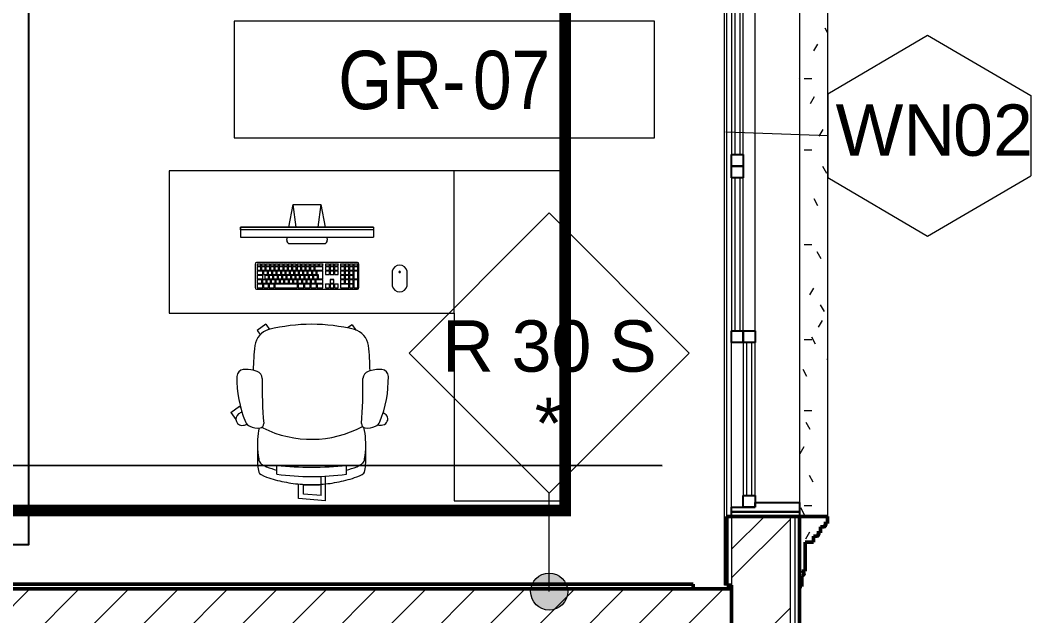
# Model space of a CAD drawing. Header units: millimetres. Extents: x -9358 to 257996, y -67499 to 9117.
# Drawn here: x 47854 to 52181, y -8224 to -5672 of the extents above; entities that cross this region are included whole.
import ezdxf

# ---------------------------------------------------------------- set-up
doc = ezdxf.new("R2010")
doc.units = ezdxf.units.MM
doc.header["$LTSCALE"] = 1000
for name, color, linetype, lineweight in [('A-FRN', 8, 'Continuous', 9), ('A-GEN-MOD', 8, 'Continuous', 9), ('A-ROM-NAM', 8, 'Continuous', 9), ('A-TYP-WAL', 8, 'Continuous', 0), ('A-TYP-WIN', 8, 'Continuous', 0), ('A-WAL-CLD', 8, 'Continuous', 9), ('A-WAL-CMU', 8, 'Continuous', 50), ('A-WAL-LOW-20', 8, 'Continuous', 18), ('A-WAL-LOW-30', 8, 'Continuous', 18), ('A-WAL-PAT-1', 8, 'Continuous', 9), ('A-WIN', 8, 'Continuous', 9), ('A-WIN-1', 8, 'Continuous', 25), ('A-WIN-2', 8, 'Continuous', 18)]:
    doc.layers.add(name, color=color, linetype=linetype, lineweight=lineweight)
for name, color, linetype in [('CCTVNET', 6, 'Continuous'), ('DATANET', 4, 'Continuous'), ('F POINT AGN', 7, 'Continuous'), ('Route - rack1', 7, 'Continuous')]:
    doc.layers.add(name, color=color, linetype=linetype)
doc.styles.add('Arial_5', font='arial.ttf', dxfattribs={"width": 0.85, "height": 200})
doc.styles.add('Arial_8', font='arial.ttf', dxfattribs={"height": 220})
pattern_1 = [(0, (0, 0), (812.8, 203.2), [33.528, -576.072, 33.528, -576.072, -3251.2]), (0, (0, 0), (812.8, 203.2), [-1219.2, 33.528, -1185.672, 33.528, -576.072, -1422.4]), (0, (0, 0), (812.8, 203.2), [-3048, 33.528, -372.872, 33.528, -982.472]), (120, (304.8, 101.6), (-582.3764, 602.30545), [33.528, -576.072, 33.528, -576.072, -3251.2]), (120, (304.8, 101.6), (-582.3764, 602.30545), [-1219.2, 33.528, -1185.672, 33.528, -576.072, -1422.4]), (120, (304.8, 101.6), (-582.3764, 602.30545), [-3048, 33.528, -372.872, 33.528, -982.472]), (240, (406.4, 508), (-230.4236, -805.50545), [33.528, -576.072, 33.528, -576.072, -3251.2]), (240, (406.4, 508), (-230.4236, -805.50545), [-1219.2, 33.528, -1185.672, 33.528, -576.072, -1422.4]), (240, (406.4, 508), (-230.4236, -805.50545), [-3048, 33.528, -372.872, 33.528, -982.472])]
pattern_2 = [(180, (51000, -8200), (-406.4, -101.6), [33.528, -271.272, 33.528, -271.272, -1625.6]), (180, (51000, -8200), (-406.4, -101.6), [-609.6, 33.528, -576.072, 33.528, -271.272, -711.2]), (180, (51000, -8200), (-406.4, -101.6), [-1524, 33.528, -169.672, 33.528, -474.472]), (300, (50847.6, -8250.8), (291.18818, -301.15272), [33.528, -271.272, 33.528, -271.272, -1625.6]), (300, (50847.6, -8250.8), (291.18818, -301.15272), [-609.6, 33.528, -576.072, 33.528, -271.272, -711.2]), (300, (50847.6, -8250.8), (291.18818, -301.15272), [-1524, 33.528, -169.672, 33.528, -474.472]), (60, (50796.8, -8454), (115.21182, 402.75272), [33.528, -271.272, 33.528, -271.272, -1625.6]), (60, (50796.8, -8454), (115.21182, 402.75272), [-609.6, 33.528, -576.072, 33.528, -271.272, -711.2]), (60, (50796.8, -8454), (115.21182, 402.75272), [-1524, 33.528, -169.672, 33.528, -474.472])]

# ---------------------------------------------------------------- blocks, each defined once
blk = doc.blocks.new('M_Wall Tag - WALL TAG-12mm-1267109-01-Ground Floor Plan')
at = {"layer": 'A-TYP-WAL'}
for p, q in [((-6, 0), (0, 6)), ((0, 6), (6, 0)), ((-6, 0), (0, -6)), ((6, 0), (0, -6))]:
    blk.add_line(p, q, dxfattribs=at)
blk = doc.blocks.new('Window Tag - Window Tag-41068-01-Ground Floor Plan')
at = {"layer": 'A-TYP-WIN'}
for p, q in [((-4.506, 1.627), (-0.238, 4.142)), ((-0.238, 4.142), (4.181, 1.556)), ((-4.506, 1.627), (-4.506, -1.959)), ((4.181, 1.556), (4.181, -1.888)), ((-4.506, -1.959), (-0.238, -4.474)), ((-0.238, -4.474), (4.181, -1.888))]:
    blk.add_line(p, q, dxfattribs=at)
blk = doc.blocks.new('Task chair 9554N35 - Task chair 9554N35-733048-01-Ground Floor Furniture Plan')
at = {"layer": 'A-FRN'}
for p, q in [((-59.9, 447.8), (56.2, 437.7)), ((-59.9, 447.8), (-59.9, 341.6)), ((56.2, 437.7), (56.2, 375.4)), ((-40.1, 424.9), (-40.1, 342.5)), ((-40.1, 424.9), (34.3, 418.4)), ((34.3, 418.4), (34.3, 377)), ((-33.2, 380), (34.3, 380)), ((-33.2, 377), (-33.2, 380)), ((-148.6, 333.2), (-148.6, 294.8)), ((148.6, 333.5), (148.6, 294.8)), ((208.7, 134.6), (213.5, 132.2)), ((346.3, 69.3), (324.3, 99.6)), ((309.5, 42.5), (303.3, 51.1)), ((346.3, 69.3), (309.5, 42.5)), ((-172.9, -306.8), (-189.9, -284.3)), ((-172.9, -306.8), (-153.2, -293.1)), ((196.3, -309), (180.3, -287)), ((196.3, -309), (233.1, -282.3)), ((233.1, -282.3), (220.5, -265))]:
    blk.add_line(p, q, dxfattribs=at)
for centre, radius, start, end in [((18.2, -231.9), 573.4, 106.914, 111.6297), ((1, -773.4), 1116.7, 82.4068, 97.6988), ((0, -988.3), 1291.7, 83.3947, 96.6053), ((-18.2, -231.9), 573.4, 68.3703, 73.086), ((1424.9, 239.6), 1657.1, 178.0847, 181.9153), ((192.1, 200.6), 424.1, 170.8754, 178.7196), ((-202, 267.3), 24.7, 131.8566, 178.735), ((202, 267.3), 24.7, 1.265, 48.1434), ((-192.1, 200.6), 424.1, 1.2804, 9.1246), ((-1424.9, 239.6), 1657.1, 358.0847, 1.9153), ((-5.9, 191.7), 225.5, 181.9153, 194.9895), ((1.2, -277.4), 461.4, 63.2725, 118.3184), ((5.9, 191.7), 225.5, 345.5179, 358.0847), ((-239, 54.3), 81.3, 83.0715, 114.7933), ((-231.5, 117.1), 18, 357.6261, 82.7084), ((223.3, 117.1), 18, 97.2916, 182.3739), ((230.8, 54.3), 81.3, 65.2067, 96.9285), ((157.4, -76.4), 485.9, 157.6228, 181.0987), ((-301, 96.7), 25.2, 129.5798, 236.5879), ((-296.1, 90.9), 32.8, 82.4202, 129.5798), ((-257.7, 94.4), 37, 114.5757, 157.5185), ((-304.4, 28.7), 95.5, 76.8701, 82.4202), ((1706.6, -39.8), 1926.5, 175.3495, 181.0799), ((-1714.8, -39.8), 1926.5, 358.9201, 4.6505), ((249.5, 94.4), 37, 22.4815, 65.4243), ((351.4, -138.5), 268.8, 102.9497, 106.1735), ((-165.6, -76.4), 485.9, 358.9013, 22.3772), ((297.3, 97.1), 27.1, 305.0503, 102.9497), ((-270.6, 142.7), 80.3, 236.5879, 244.0605), ((266.7, 140.7), 80.4, 293.4562, 305.0503), ((-298.4, -85.1), 30, 181.1693, 265.615), ((-253.5, -75.2), 34, 289.5716, 358.4217), ((245.3, -75.2), 34, 181.5783, 250.4284), ((290.2, -85.1), 30, 274.385, 358.8307), ((-289.7, 26.9), 142.3, 265.5931, 289.5716), ((875.8, -92.8), 1126, 180.8613, 186.3586), ((281.6, 26.9), 142.3, 250.4284, 257.1593), ((-875.8, -92.8), 1126, 353.6414, 359.0315), ((281.6, 26.9), 142.3, 257.1593, 274.4069), ((-163.7, -208.7), 80, 186.3586, 256.0584), ((163.7, -208.7), 80, 283.9417, 353.6414), ((0, 450.7), 759.4, 256.0584, 283.9417)]:
    blk.add_arc(centre, radius, start, end, dxfattribs=at)
for centre, major_axis, ratio, start_param, end_param in [((2833.6, 1083.6), (3058.7, 867.3), 0.246692, 3.007939, 3.042807), ((-182.4, 335.9), (44.1, 13.7), 0.260293, 1.734544, 2.951577), ((182.6, 337.1), (-43.9, 14.1), 0.248418, 3.3294, 4.551375), ((-2839.6, 1069.5), (-3064.8, 850.5), 0.246639, 3.238935, 3.272795), ((-2833.6, 1083.6), (-3058.7, 867.3), 0.246692, 3.240378, 3.275247), ((-178.1, 286.4), (48, 16.7), 0.376203, 1.755174, 2.42563), ((178.1, 286.7), (-48.1, 16.1), 0.383717, 3.814978, 4.524085)]:
    blk.add_ellipse(centre, major_axis=major_axis, ratio=ratio, start_param=start_param, end_param=end_param, dxfattribs=at)
blk.add_open_spline([(193.1, 345.6), (180.8, 349.8), (155.9, 357.6), (104.9, 369.7), (39.6, 378.5), (-39.7, 378.4), (-105, 369.4), (-155.9, 357.1), (-180.8, 349.3), (-193.1, 344.9)], degree=3, knots=[0, 0, 0, 0, 0.1, 0.2, 0.4, 0.6, 0.8, 0.9, 1, 1, 1, 1], dxfattribs=at)
blk = doc.blocks.new('table46 - table-1745397-01-Ground Floor Furniture Plan')
at = {"layer": 'A-FRN'}
for p, q in [((10129.1, -525.9), (9640.1, -525.9)), ((10129.1, -1940.2), (10129.1, -525.9)), ((9640.1, -1135.5), (9640.1, -1940.2)), ((9640.1, -1940.2), (10129.1, -1940.2))]:
    blk.add_line(p, q, dxfattribs=at)
blk = doc.blocks.new('2_Seat_computer_desk_11571 - 2_Seat_computer_desk_11571-749485-01-Ground Floor Furniture Plan')
at = {"layer": 'A-FRN'}
for p, q in [((552, 92.9), (570.4, 189.7)), ((570.4, 189.7), (689.3, 189.7)), ((583.7, 92.9), (570.4, 189.7)), ((689.3, 189.7), (676, 92.9)), ((689.3, 189.7), (707.7, 92.9)), ((345.4, 92.9), (345.4, 49.7)), ((914.3, 92.9), (345.4, 92.9)), ((345.4, 81.2), (345.4, 92.9)), ((345.4, 92.9), (914.3, 92.9)), ((914.3, 92.9), (914.3, 49.7)), ((914.3, 92.9), (914.3, 81.2)), ((914.3, 81.2), (345.4, 81.2)), ((345.4, 49.7), (914.3, 49.7)), ((543.6, 37.6), (545.7, 49.7)), ((714, 49.7), (716.1, 37.6)), ((556.1, 22.7), (703.6, 22.7)), ((416, -64.4), (432, -64.4)), ((416, -64.4), (416, -64.6)), ((432, -64.6), (416, -64.6)), ((416, -64.6), (416, -72.6)), ((416, -72.6), (432, -72.6)), ((416, -74.6), (432, -74.6)), ((416, -74.6), (416, -74.9)), ((432, -74.9), (416, -74.9)), ((416, -74.9), (416, -90.8)), ((432, -64.4), (432, -64.6)), ((432, -72.6), (432, -64.6)), ((432, -74.6), (432, -74.9)), ((432, -90.8), (432, -74.9)), ((435, -64.4), (451, -64.4)), ((435, -64.4), (435, -64.6)), ((451, -64.6), (435, -64.6)), ((435, -64.6), (435, -72.6)), ((435, -72.6), (451, -72.6)), ((435, -74.6), (451, -74.6)), ((435, -74.6), (435, -74.9)), ((451, -74.9), (435, -74.9)), ((435, -74.9), (435, -90.8)), ((451, -64.4), (451, -64.6)), ((451, -72.6), (451, -64.6)), ((451, -74.6), (451, -74.9)), ((451, -90.8), (451, -74.9)), ((454, -64.4), (470, -64.4)), ((454, -64.4), (454, -64.6)), ((470, -64.6), (454, -64.6)), ((454, -64.6), (454, -72.6)), ((454, -72.6), (470, -72.6)), ((454, -74.6), (470, -74.6)), ((454, -74.6), (454, -74.9)), ((470, -74.9), (454, -74.9)), ((454, -74.9), (454, -90.8)), ((470, -64.4), (470, -64.6)), ((470, -72.6), (470, -64.6)), ((470, -74.6), (470, -74.9)), ((470, -90.8), (470, -74.9)), ((473, -64.4), (489, -64.4)), ((473, -64.4), (473, -64.6)), ((489, -64.6), (473, -64.6)), ((473, -64.6), (473, -72.6)), ((473, -72.6), (489, -72.6)), ((473, -74.6), (489, -74.6)), ((473, -74.6), (473, -74.9)), ((489, -74.9), (473, -74.9)), ((473, -74.9), (473, -90.8)), ((489, -64.4), (489, -64.6)), ((489, -72.6), (489, -64.6)), ((489, -74.6), (489, -74.9)), ((489, -90.8), (489, -74.9)), ((492, -64.4), (508, -64.4)), ((492, -64.4), (492, -64.6)), ((508, -64.6), (492, -64.6)), ((492, -64.6), (492, -72.6)), ((492, -72.6), (508, -72.6)), ((492, -74.6), (508, -74.6)), ((492, -74.6), (492, -74.9)), ((508, -74.9), (492, -74.9)), ((492, -74.9), (492, -90.8)), ((508, -64.4), (508, -64.6)), ((508, -72.6), (508, -64.6)), ((508, -74.6), (508, -74.9)), ((508, -90.8), (508, -74.9)), ((511, -64.4), (527, -64.4)), ((511, -64.4), (511, -64.6)), ((527, -64.6), (511, -64.6)), ((511, -64.6), (511, -72.6)), ((511, -72.6), (527, -72.6)), ((511, -74.6), (527, -74.6)), ((511, -74.6), (511, -74.9)), ((527, -74.9), (511, -74.9)), ((511, -74.9), (511, -90.8)), ((527, -64.4), (527, -64.6)), ((527, -72.6), (527, -64.6)), ((527, -74.6), (527, -74.9)), ((527, -90.8), (527, -74.9)), ((530, -64.4), (546, -64.4)), ((530, -64.4), (530, -64.6)), ((546, -64.6), (530, -64.6)), ((530, -64.6), (530, -72.6)), ((530, -72.6), (546, -72.6)), ((530, -74.6), (546, -74.6)), ((530, -74.6), (530, -74.9)), ((546, -74.9), (530, -74.9)), ((530, -74.9), (530, -90.8)), ((546, -64.4), (546, -64.6)), ((546, -72.6), (546, -64.6)), ((546, -74.6), (546, -74.9)), ((546, -90.8), (546, -74.9)), ((549, -64.4), (565, -64.4)), ((549, -64.4), (549, -64.6)), ((565, -64.6), (549, -64.6)), ((549, -64.6), (549, -72.6)), ((549, -72.6), (565, -72.6)), ((549, -74.6), (565, -74.6)), ((549, -74.6), (549, -74.9)), ((565, -74.9), (549, -74.9)), ((549, -74.9), (549, -90.8)), ((565, -64.4), (565, -64.6)), ((565, -72.6), (565, -64.6)), ((565, -74.6), (565, -74.9)), ((565, -90.8), (565, -74.9)), ((568, -64.4), (584, -64.4)), ((568, -64.4), (568, -64.6)), ((584, -64.6), (568, -64.6)), ((568, -64.6), (568, -72.6)), ((568, -72.6), (584, -72.6)), ((568, -74.6), (584, -74.6)), ((568, -74.6), (568, -74.9)), ((584, -74.9), (568, -74.9)), ((568, -74.9), (568, -90.8)), ((584, -64.4), (584, -64.6)), ((584, -72.6), (584, -64.6)), ((584, -74.6), (584, -74.9)), ((584, -90.8), (584, -74.9)), ((587, -64.4), (603, -64.4)), ((587, -64.4), (587, -64.6)), ((603, -64.6), (587, -64.6)), ((587, -64.6), (587, -72.6)), ((587, -72.6), (603, -72.6)), ((587, -74.6), (603, -74.6)), ((587, -74.6), (587, -74.9)), ((603, -74.9), (587, -74.9)), ((587, -74.9), (587, -90.8)), ((603, -64.4), (603, -64.6)), ((603, -72.6), (603, -64.6)), ((603, -74.6), (603, -74.9)), ((603, -90.8), (603, -74.9)), ((606, -64.4), (622, -64.4)), ((606, -64.4), (606, -64.6)), ((622, -64.6), (606, -64.6)), ((606, -64.6), (606, -72.6)), ((606, -72.6), (622, -72.6)), ((606, -74.6), (622, -74.6)), ((606, -74.6), (606, -74.9)), ((622, -74.9), (606, -74.9)), ((606, -74.9), (606, -90.8)), ((622, -64.4), (622, -64.6)), ((622, -72.6), (622, -64.6)), ((622, -74.6), (622, -74.9)), ((622, -90.8), (622, -74.9)), ((625, -64.4), (641, -64.4)), ((625, -64.4), (625, -64.6)), ((641, -64.6), (625, -64.6)), ((625, -64.6), (625, -72.6)), ((625, -72.6), (641, -72.6)), ((625, -74.6), (641, -74.6)), ((625, -74.6), (625, -74.9)), ((641, -74.9), (625, -74.9)), ((625, -74.9), (625, -90.8)), ((641, -64.4), (641, -64.6)), ((641, -72.6), (641, -64.6)), ((641, -74.6), (641, -74.9)), ((641, -90.8), (641, -74.9)), ((644, -64.4), (660, -64.4)), ((644, -64.4), (644, -64.6)), ((660, -64.6), (644, -64.6)), ((644, -64.6), (644, -72.6)), ((644, -72.6), (660, -72.6)), ((644, -74.6), (660, -74.6)), ((644, -74.6), (644, -74.9)), ((660, -74.9), (644, -74.9)), ((644, -74.9), (644, -90.8)), ((660, -64.4), (660, -64.6)), ((660, -72.6), (660, -64.6)), ((660, -74.6), (660, -74.9)), ((660, -90.8), (660, -74.9)), ((663, -64.4), (679, -64.4)), ((663, -64.4), (663, -64.6)), ((679, -64.6), (663, -64.6)), ((663, -64.6), (663, -72.6)), ((663, -72.6), (679, -72.6)), ((663, -74.6), (698, -74.6)), ((663, -74.6), (663, -74.9)), ((698, -74.9), (663, -74.9)), ((663, -74.9), (663, -91.1)), ((679, -64.4), (679, -64.6)), ((679, -72.6), (679, -64.6)), ((682, -64.4), (698, -64.4)), ((682, -64.4), (682, -64.6)), ((698, -64.6), (682, -64.6)), ((682, -64.6), (682, -72.6)), ((682, -72.6), (698, -72.6)), ((698, -64.4), (698, -64.6)), ((698, -72.6), (698, -64.6)), ((698, -74.6), (698, -74.9)), ((698, -91.1), (698, -74.9)), ((709.5, -64.4), (725.5, -64.4)), ((709.5, -64.4), (709.5, -64.6)), ((725.5, -64.6), (709.5, -64.6)), ((709.5, -64.6), (709.5, -72.6)), ((709.5, -72.6), (725.5, -72.6)), ((709.5, -74.6), (725.5, -74.6)), ((709.5, -74.6), (709.5, -74.9)), ((725.5, -74.9), (709.5, -74.9)), ((709.5, -74.9), (709.5, -91.1)), ((725.5, -64.4), (725.5, -64.6)), ((725.5, -72.6), (725.5, -64.6)), ((725.5, -74.6), (725.5, -74.9)), ((725.5, -91.1), (725.5, -74.9)), ((728.5, -64.4), (744.5, -64.4)), ((728.5, -64.4), (728.5, -64.6)), ((744.5, -64.6), (728.5, -64.6)), ((728.5, -64.6), (728.5, -72.6)), ((728.5, -72.6), (744.5, -72.6)), ((728.5, -74.6), (744.5, -74.6)), ((728.5, -74.6), (728.5, -74.9)), ((744.5, -74.9), (728.5, -74.9)), ((728.5, -74.9), (728.5, -91.1)), ((744.5, -64.4), (744.5, -64.6)), ((744.5, -72.6), (744.5, -64.6)), ((744.5, -74.6), (744.5, -74.9)), ((744.5, -91.1), (744.5, -74.9)), ((747.5, -64.4), (763.5, -64.4)), ((747.5, -64.4), (747.5, -64.6)), ((763.5, -64.6), (747.5, -64.6)), ((747.5, -64.6), (747.5, -72.6)), ((747.5, -72.6), (763.5, -72.6)), ((747.5, -74.6), (763.5, -74.6)), ((747.5, -74.6), (747.5, -74.9)), ((763.5, -74.9), (747.5, -74.9)), ((747.5, -74.9), (747.5, -91.1)), ((763.5, -64.4), (763.5, -64.6)), ((763.5, -72.6), (763.5, -64.6)), ((763.5, -74.6), (763.5, -74.9)), ((763.5, -91.1), (763.5, -74.9)), ((773.8, -64.4), (789.8, -64.4)), ((773.8, -64.4), (773.8, -64.6)), ((789.8, -64.6), (773.8, -64.6)), ((773.8, -64.6), (773.8, -72.6)), ((773.8, -72.6), (789.8, -72.6)), ((773.8, -74.6), (789.8, -74.6)), ((773.8, -74.6), (773.8, -74.9)), ((789.8, -74.9), (773.8, -74.9)), ((773.8, -74.9), (773.8, -91.1)), ((789.8, -64.4), (789.8, -64.6)), ((789.8, -72.6), (789.8, -64.6)), ((789.8, -74.6), (789.8, -74.9)), ((789.8, -91.1), (789.8, -74.9)), ((792.8, -64.4), (808.8, -64.4)), ((792.8, -64.4), (792.8, -64.6)), ((808.8, -64.6), (792.8, -64.6)), ((792.8, -64.6), (792.8, -72.6)), ((792.8, -72.6), (808.8, -72.6)), ((792.8, -74.6), (808.8, -74.6)), ((792.8, -74.6), (792.8, -74.9)), ((808.8, -74.9), (792.8, -74.9)), ((792.8, -74.9), (792.8, -91.1)), ((808.8, -64.4), (808.8, -64.6)), ((808.8, -72.6), (808.8, -64.6)), ((808.8, -74.6), (808.8, -74.9)), ((808.8, -91.1), (808.8, -74.9)), ((811.8, -64.4), (827.8, -64.4)), ((811.8, -64.4), (811.8, -64.6)), ((827.8, -64.6), (811.8, -64.6)), ((811.8, -64.6), (811.8, -72.6)), ((811.8, -72.6), (827.8, -72.6)), ((811.8, -74.6), (827.8, -74.6)), ((811.8, -74.6), (811.8, -74.9)), ((827.8, -74.9), (811.8, -74.9)), ((811.8, -74.9), (811.8, -91.1)), ((827.8, -64.4), (827.8, -64.6)), ((827.8, -72.6), (827.8, -64.6)), ((827.8, -74.6), (827.8, -74.9)), ((827.8, -91.1), (827.8, -74.9)), ((830.8, -64.4), (846.8, -64.4)), ((830.8, -64.4), (830.8, -64.6)), ((846.8, -64.6), (830.8, -64.6)), ((830.8, -64.6), (830.8, -72.6)), ((830.8, -72.6), (846.8, -72.6)), ((830.8, -74.6), (846.8, -74.6)), ((830.8, -74.6), (830.8, -74.9)), ((846.8, -74.9), (830.8, -74.9)), ((830.8, -74.9), (830.8, -91.1)), ((846.8, -64.4), (846.8, -64.6)), ((846.8, -72.6), (846.8, -64.6)), ((846.8, -74.6), (846.8, -74.9)), ((846.8, -91.1), (846.8, -74.9)), ((416, -90.8), (432, -90.8)), ((416, -93.3), (441, -93.3)), ((416, -93.3), (416, -93.5)), ((441, -93.5), (416, -93.5)), ((416, -93.5), (416, -109.5)), ((416, -109.5), (441, -109.5)), ((416, -112.2), (441, -112.2)), ((416, -112.2), (416, -112.5)), ((441, -112.5), (416, -112.5)), ((416, -112.5), (416, -128.4)), ((416, -128.4), (441, -128.4)), ((435, -90.8), (451, -90.8)), ((441, -93.3), (441, -93.5)), ((441, -109.5), (441, -93.5)), ((441, -112.2), (441, -112.5)), ((441, -128.4), (441, -112.5)), ((444, -93.3), (460, -93.3)), ((444, -93.3), (444, -93.5)), ((460, -93.5), (444, -93.5)), ((444, -93.5), (444, -109.5)), ((444, -109.5), (460, -109.5)), ((449, -112.2), (465, -112.2)), ((449, -112.2), (449, -112.5)), ((465, -112.5), (449, -112.5)), ((449, -112.5), (449, -128.4)), ((449, -128.4), (465, -128.4)), ((454, -90.8), (470, -90.8)), ((460, -93.3), (460, -93.5)), ((460, -109.5), (460, -93.5)), ((463, -93.3), (479, -93.3)), ((463, -93.3), (463, -93.5)), ((479, -93.5), (463, -93.5)), ((463, -93.5), (463, -109.5)), ((463, -109.5), (479, -109.5)), ((465, -112.2), (465, -112.5)), ((465, -128.4), (465, -112.5)), ((468, -112.2), (484, -112.2)), ((468, -112.2), (468, -112.5)), ((484, -112.5), (468, -112.5)), ((468, -112.5), (468, -128.4)), ((468, -128.4), (484, -128.4)), ((473, -90.8), (489, -90.8)), ((479, -93.3), (479, -93.5)), ((479, -109.5), (479, -93.5)), ((482, -93.3), (498, -93.3)), ((482, -93.3), (482, -93.5)), ((498, -93.5), (482, -93.5)), ((482, -93.5), (482, -109.5)), ((482, -109.5), (498, -109.5)), ((484, -112.2), (484, -112.5)), ((484, -128.4), (484, -112.5)), ((487, -112.2), (503, -112.2)), ((487, -112.2), (487, -112.5)), ((503, -112.5), (487, -112.5)), ((487, -112.5), (487, -128.4)), ((487, -128.4), (503, -128.4)), ((492, -90.8), (508, -90.8)), ((498, -93.3), (498, -93.5)), ((498, -109.5), (498, -93.5)), ((501, -93.3), (517, -93.3)), ((501, -93.3), (501, -93.5)), ((517, -93.5), (501, -93.5)), ((501, -93.5), (501, -109.5)), ((501, -109.5), (517, -109.5)), ((503, -112.2), (503, -112.5)), ((503, -128.4), (503, -112.5)), ((506, -112.2), (522, -112.2)), ((506, -112.2), (506, -112.5)), ((522, -112.5), (506, -112.5)), ((506, -112.5), (506, -128.4)), ((506, -128.4), (522, -128.4)), ((511, -90.8), (527, -90.8)), ((517, -93.3), (517, -93.5)), ((517, -109.5), (517, -93.5)), ((520, -93.3), (536, -93.3)), ((520, -93.3), (520, -93.5)), ((536, -93.5), (520, -93.5)), ((520, -93.5), (520, -109.5)), ((520, -109.5), (536, -109.5)), ((522, -112.2), (522, -112.5)), ((522, -128.4), (522, -112.5)), ((525, -112.2), (541, -112.2)), ((525, -112.2), (525, -112.5)), ((541, -112.5), (525, -112.5)), ((525, -112.5), (525, -128.4)), ((525, -128.4), (541, -128.4)), ((530, -90.8), (546, -90.8)), ((536, -93.3), (536, -93.5)), ((536, -109.5), (536, -93.5)), ((539, -93.3), (555, -93.3)), ((539, -93.3), (539, -93.5)), ((555, -93.5), (539, -93.5)), ((539, -93.5), (539, -109.5)), ((539, -109.5), (555, -109.5)), ((541, -112.2), (541, -112.5)), ((541, -128.4), (541, -112.5)), ((544, -112.2), (560, -112.2)), ((544, -112.2), (544, -112.5)), ((560, -112.5), (544, -112.5)), ((544, -112.5), (544, -128.4)), ((544, -128.4), (560, -128.4)), ((549, -90.8), (565, -90.8)), ((555, -93.3), (555, -93.5)), ((555, -109.5), (555, -93.5)), ((558, -93.3), (574, -93.3)), ((558, -93.3), (558, -93.5)), ((574, -93.5), (558, -93.5)), ((558, -93.5), (558, -109.5)), ((558, -109.5), (574, -109.5)), ((560, -112.2), (560, -112.5)), ((560, -128.4), (560, -112.5)), ((563, -112.2), (579, -112.2)), ((563, -112.2), (563, -112.5)), ((579, -112.5), (563, -112.5)), ((563, -112.5), (563, -128.4)), ((563, -128.4), (579, -128.4)), ((568, -90.8), (584, -90.8)), ((574, -93.3), (574, -93.5)), ((574, -109.5), (574, -93.5)), ((577, -93.3), (593, -93.3)), ((577, -93.3), (577, -93.5)), ((593, -93.5), (577, -93.5)), ((577, -93.5), (577, -109.5)), ((577, -109.5), (593, -109.5)), ((579, -112.2), (579, -112.5)), ((579, -128.4), (579, -112.5)), ((582, -112.2), (598, -112.2)), ((582, -112.2), (582, -112.5)), ((598, -112.5), (582, -112.5)), ((582, -112.5), (582, -128.4)), ((582, -128.4), (598, -128.4)), ((587, -90.8), (603, -90.8)), ((593, -93.3), (593, -93.5)), ((593, -109.5), (593, -93.5)), ((596, -93.3), (612, -93.3)), ((596, -93.3), (596, -93.5)), ((612, -93.5), (596, -93.5)), ((596, -93.5), (596, -109.5)), ((596, -109.5), (612, -109.5)), ((598, -112.2), (598, -112.5)), ((598, -128.4), (598, -112.5)), ((601, -112.2), (617, -112.2)), ((601, -112.2), (601, -112.5)), ((617, -112.5), (601, -112.5)), ((601, -112.5), (601, -128.4)), ((601, -128.4), (617, -128.4)), ((606, -90.8), (622, -90.8)), ((612, -93.3), (612, -93.5)), ((612, -109.5), (612, -93.5)), ((615, -93.3), (631, -93.3)), ((615, -93.3), (615, -93.5)), ((631, -93.5), (615, -93.5)), ((615, -93.5), (615, -109.5)), ((615, -109.5), (631, -109.5)), ((617, -112.2), (617, -112.5)), ((617, -128.4), (617, -112.5)), ((620, -112.2), (636, -112.2)), ((620, -112.2), (620, -112.5)), ((636, -112.5), (620, -112.5)), ((620, -112.5), (620, -128.4)), ((620, -128.4), (636, -128.4)), ((625, -90.8), (641, -90.8)), ((631, -93.3), (631, -93.5)), ((631, -109.5), (631, -93.5)), ((634, -93.3), (650, -93.3)), ((634, -93.3), (634, -93.5)), ((650, -93.5), (634, -93.5)), ((634, -93.5), (634, -109.5)), ((634, -109.5), (650, -109.5)), ((636, -112.2), (636, -112.5)), ((636, -128.4), (636, -112.5)), ((639, -112.2), (655, -112.2)), ((639, -112.2), (639, -112.5)), ((655, -112.5), (639, -112.5)), ((639, -112.5), (639, -128.4)), ((639, -128.4), (655, -128.4)), ((644, -90.8), (660, -90.8)), ((650, -93.3), (650, -93.5)), ((650, -109.5), (650, -93.5)), ((653, -93.3), (669, -93.3)), ((653, -93.3), (653, -93.5)), ((669, -93.5), (653, -93.5)), ((653, -93.5), (653, -109.5)), ((653, -109.5), (669, -109.5)), ((655, -112.2), (655, -112.5)), ((655, -128.4), (655, -112.5)), ((658, -112.2), (674, -112.2)), ((658, -112.2), (658, -112.5)), ((674, -112.5), (658, -112.5)), ((658, -112.5), (658, -128.4)), ((658, -128.4), (674, -128.4)), ((663, -91.1), (698, -91.1)), ((669, -93.3), (669, -93.5)), ((669, -109.5), (669, -93.5)), ((672, -93.3), (698, -93.3)), ((672, -93.3), (672, -93.5)), ((698, -93.5), (672, -93.5)), ((672, -93.5), (672, -109.5)), ((672, -109.5), (677, -109.5)), ((674, -112.2), (674, -112.5)), ((674, -128.4), (674, -112.5)), ((677, -109.5), (677, -128.4)), ((677, -128.4), (698, -128.4)), ((698, -93.3), (698, -93.5)), ((698, -128.4), (698, -93.5)), ((709.5, -91.1), (725.5, -91.1)), ((709.5, -93.3), (725.5, -93.3)), ((709.5, -93.5), (709.5, -93.3)), ((709.5, -93.5), (709.5, -109.5)), ((725.5, -93.5), (709.5, -93.5)), ((709.5, -109.5), (725.5, -109.5)), ((725.5, -93.3), (725.5, -93.5)), ((725.5, -109.5), (725.5, -93.5)), ((728.5, -91.1), (744.5, -91.1)), ((728.5, -93.3), (744.5, -93.3)), ((728.5, -93.5), (728.5, -93.3)), ((728.5, -93.5), (728.5, -109.5)), ((744.5, -93.5), (728.5, -93.5)), ((728.5, -109.5), (744.5, -109.5)), ((744.5, -93.3), (744.5, -93.5)), ((744.5, -109.5), (744.5, -93.5)), ((747.5, -91.1), (763.5, -91.1)), ((747.5, -93.3), (763.5, -93.3)), ((747.5, -93.3), (747.5, -93.5)), ((763.5, -93.5), (747.5, -93.5)), ((747.5, -93.5), (747.5, -109.5)), ((747.5, -109.5), (763.5, -109.5)), ((763.5, -93.5), (763.5, -93.3)), ((763.5, -109.5), (763.5, -93.5)), ((773.8, -91.1), (789.8, -91.1)), ((773.8, -93.3), (789.8, -93.3)), ((773.8, -93.3), (773.8, -93.5)), ((789.8, -93.5), (773.8, -93.5)), ((773.8, -93.5), (773.8, -109.8)), ((773.8, -109.8), (789.8, -109.8)), ((773.8, -112.2), (789.8, -112.2)), ((773.8, -112.2), (773.8, -112.5)), ((789.8, -112.5), (773.8, -112.5)), ((773.8, -112.5), (773.8, -128.7)), ((773.8, -128.7), (789.8, -128.7)), ((789.8, -93.3), (789.8, -93.5)), ((789.8, -109.8), (789.8, -93.5)), ((789.8, -112.2), (789.8, -112.5)), ((789.8, -128.7), (789.8, -112.5)), ((792.8, -91.1), (808.8, -91.1)), ((792.8, -93.3), (808.8, -93.3)), ((792.8, -93.3), (792.8, -93.5)), ((808.8, -93.5), (792.8, -93.5)), ((792.8, -93.5), (792.8, -109.8)), ((792.8, -109.8), (808.8, -109.8)), ((792.8, -112.2), (808.8, -112.2)), ((792.8, -112.2), (792.8, -112.5)), ((808.8, -112.5), (792.8, -112.5)), ((792.8, -112.5), (792.8, -128.7)), ((792.8, -128.7), (808.8, -128.7)), ((808.8, -93.3), (808.8, -93.5)), ((808.8, -109.8), (808.8, -93.5)), ((808.8, -112.2), (808.8, -112.5)), ((808.8, -128.7), (808.8, -112.5)), ((811.8, -91.1), (827.8, -91.1)), ((811.8, -93.3), (827.8, -93.3)), ((811.8, -93.3), (811.8, -93.5)), ((827.8, -93.5), (811.8, -93.5)), ((811.8, -93.5), (811.8, -109.8)), ((811.8, -109.8), (827.8, -109.8)), ((811.8, -112.2), (827.8, -112.2)), ((811.8, -112.2), (811.8, -112.5)), ((827.8, -112.5), (811.8, -112.5)), ((811.8, -112.5), (811.8, -128.7)), ((811.8, -128.7), (827.8, -128.7)), ((827.8, -93.3), (827.8, -93.5)), ((827.8, -109.8), (827.8, -93.5)), ((827.8, -112.2), (827.8, -112.5)), ((827.8, -128.7), (827.8, -112.5)), ((830.8, -91.1), (846.8, -91.1)), ((830.8, -93.3), (846.8, -93.3)), ((830.8, -93.3), (830.8, -93.5)), ((846.8, -93.5), (830.8, -93.5)), ((830.8, -93.5), (830.8, -128.7)), ((830.8, -128.7), (846.8, -128.7)), ((846.8, -93.3), (846.8, -93.5)), ((846.8, -128.7), (846.8, -93.5)), ((416, -131.1), (436, -131.1)), ((416, -131.1), (416, -131.4)), ((436, -131.4), (416, -131.4)), ((416, -131.4), (416, -147.3)), ((416, -147.3), (436, -147.3)), ((416, -150), (441, -150)), ((416, -150), (416, -150.3)), ((441, -150.3), (416, -150.3)), ((416, -150.3), (416, -166.2)), ((416, -166.2), (441, -166.2)), ((436, -131.1), (436, -131.4)), ((436, -147.3), (436, -131.4)), ((439, -131.1), (455, -131.1)), ((439, -131.1), (439, -131.4)), ((455, -131.4), (439, -131.4)), ((439, -131.4), (439, -147.3)), ((439, -147.3), (455, -147.3)), ((441, -150), (441, -150.3)), ((441, -166.2), (441, -150.3)), ((444, -150), (465, -150)), ((444, -150), (444, -150.3)), ((465, -150.3), (444, -150.3)), ((444, -150.3), (444, -166.2)), ((444, -166.2), (465, -166.2)), ((455, -131.1), (455, -131.4)), ((455, -147.3), (455, -131.4)), ((458, -131.1), (474, -131.1)), ((458, -131.1), (458, -131.4)), ((474, -131.4), (458, -131.4)), ((458, -131.4), (458, -147.3)), ((458, -147.3), (474, -147.3)), ((465, -150), (465, -150.3)), ((465, -166.2), (465, -150.3)), ((468, -150), (489, -150)), ((468, -150), (468, -150.3)), ((489, -150.3), (468, -150.3)), ((468, -150.3), (468, -166.2)), ((468, -166.2), (489, -166.2)), ((474, -131.1), (474, -131.4)), ((474, -147.3), (474, -131.4)), ((477, -131.1), (493, -131.1)), ((477, -131.1), (477, -131.4)), ((493, -131.4), (477, -131.4)), ((477, -131.4), (477, -147.3)), ((477, -147.3), (493, -147.3)), ((489, -150), (489, -150.3)), ((489, -166.2), (489, -150.3)), ((492, -150), (589, -150)), ((492, -150), (492, -150.3)), ((589, -150.3), (492, -150.3)), ((492, -150.3), (492, -166.2)), ((492, -166.2), (589, -166.2)), ((493, -131.1), (493, -131.4)), ((493, -147.3), (493, -131.4)), ((496, -131.1), (512, -131.1)), ((496, -131.1), (496, -131.4)), ((512, -131.4), (496, -131.4)), ((496, -131.4), (496, -147.3)), ((496, -147.3), (512, -147.3)), ((512, -131.1), (512, -131.4)), ((512, -147.3), (512, -131.4)), ((515, -131.1), (531, -131.1)), ((515, -131.1), (515, -131.4)), ((531, -131.4), (515, -131.4)), ((515, -131.4), (515, -147.3)), ((515, -147.3), (531, -147.3)), ((531, -131.1), (531, -131.4)), ((531, -147.3), (531, -131.4)), ((534, -131.1), (550, -131.1)), ((534, -131.1), (534, -131.4)), ((550, -131.4), (534, -131.4)), ((534, -131.4), (534, -147.3)), ((534, -147.3), (550, -147.3)), ((550, -131.1), (550, -131.4)), ((550, -147.3), (550, -131.4)), ((553, -131.1), (569, -131.1)), ((553, -131.1), (553, -131.4)), ((569, -131.4), (553, -131.4)), ((553, -131.4), (553, -147.3)), ((553, -147.3), (569, -147.3)), ((569, -131.1), (569, -131.4)), ((569, -147.3), (569, -131.4)), ((572, -131.1), (588, -131.1)), ((572, -131.1), (572, -131.4)), ((588, -131.4), (572, -131.4)), ((572, -131.4), (572, -147.3)), ((572, -147.3), (588, -147.3)), ((588, -131.1), (588, -131.4)), ((588, -147.3), (588, -131.4)), ((589, -150), (589, -150.3)), ((589, -166.2), (589, -150.3)), ((591, -131.1), (607, -131.1)), ((591, -131.1), (591, -131.4)), ((607, -131.4), (591, -131.4)), ((591, -131.4), (591, -147.3)), ((591, -147.3), (607, -147.3)), ((592, -150), (616, -150)), ((592, -150), (592, -150.3)), ((616, -150.3), (592, -150.3)), ((592, -150.3), (592, -166.2)), ((592, -166.2), (616, -166.2)), ((607, -131.1), (607, -131.4)), ((607, -147.3), (607, -131.4)), ((610, -131.1), (626, -131.1)), ((610, -131.1), (610, -131.4)), ((626, -131.4), (610, -131.4)), ((610, -131.4), (610, -147.3)), ((610, -147.3), (626, -147.3)), ((616, -150), (616, -150.3)), ((616, -166.2), (616, -150.3)), ((619, -150), (643, -150)), ((619, -150), (619, -150.3)), ((643, -150.3), (619, -150.3)), ((619, -150.3), (619, -166.2)), ((619, -166.2), (643, -166.2)), ((626, -131.1), (626, -131.4)), ((626, -147.3), (626, -131.4)), ((629, -131.1), (645, -131.1)), ((629, -131.1), (629, -131.4)), ((645, -131.4), (629, -131.4)), ((629, -131.4), (629, -147.3)), ((629, -147.3), (645, -147.3)), ((643, -150), (643, -150.3)), ((643, -166.2), (643, -150.3)), ((645, -131.1), (645, -131.4)), ((645, -147.3), (645, -131.4)), ((646, -150), (670, -150)), ((646, -150), (646, -150.3)), ((670, -150.3), (646, -150.3)), ((646, -150.3), (646, -166.2)), ((646, -166.2), (670, -166.2)), ((648, -131.1), (664, -131.1)), ((648, -131.1), (648, -131.4)), ((664, -131.4), (648, -131.4)), ((648, -131.4), (648, -147.3)), ((648, -147.3), (664, -147.3)), ((664, -131.1), (664, -131.4)), ((664, -147.3), (664, -131.4)), ((667, -131.1), (698, -131.1)), ((667, -131.1), (667, -131.4)), ((698, -131.4), (667, -131.4)), ((667, -131.4), (667, -147.3)), ((667, -147.3), (698, -147.3)), ((670, -150), (670, -150.3)), ((670, -166.2), (670, -150.3)), ((673, -150), (698, -150)), ((673, -150), (673, -150.3)), ((698, -150.3), (673, -150.3)), ((673, -150.3), (673, -166.2)), ((673, -166.2), (698, -166.2)), ((698, -131.1), (698, -131.4)), ((698, -147.3), (698, -131.4)), ((698, -150), (698, -150.3)), ((698, -166.2), (698, -150.3)), ((709.5, -150), (725.5, -150)), ((709.5, -150.3), (709.5, -150)), ((709.5, -150.3), (709.5, -166.2)), ((725.5, -150.3), (709.5, -150.3)), ((709.5, -166.2), (725.5, -166.2)), ((725.5, -150), (725.5, -150.3)), ((725.5, -166.2), (725.5, -150.3)), ((728.5, -131.1), (744.5, -131.1)), ((728.5, -131.4), (728.5, -131.1)), ((728.5, -131.4), (728.5, -147.3)), ((744.5, -131.4), (728.5, -131.4)), ((728.5, -147.3), (744.5, -147.3)), ((728.5, -150), (744.5, -150)), ((728.5, -150.3), (728.5, -150)), ((728.5, -150.3), (728.5, -166.2)), ((744.5, -150.3), (728.5, -150.3)), ((728.5, -166.2), (744.5, -166.2)), ((744.5, -131.1), (744.5, -131.4)), ((744.5, -147.3), (744.5, -131.4)), ((744.5, -150), (744.5, -150.3)), ((744.5, -166.2), (744.5, -150.3)), ((747.5, -150), (763.5, -150)), ((747.5, -150), (747.5, -150.3)), ((763.5, -150.3), (747.5, -150.3)), ((747.5, -150.3), (747.5, -166.2)), ((747.5, -166.2), (763.5, -166.2)), ((763.5, -150.3), (763.5, -150)), ((763.5, -166.2), (763.5, -150.3)), ((773.8, -131.1), (789.8, -131.1)), ((773.8, -131.1), (773.8, -131.4)), ((789.8, -131.4), (773.8, -131.4)), ((773.8, -131.4), (773.8, -147.6)), ((773.8, -147.6), (789.8, -147.6)), ((773.8, -150), (808.8, -150)), ((773.8, -150), (773.8, -150.3)), ((808.8, -150.3), (773.8, -150.3)), ((773.8, -150.3), (773.8, -166.5)), ((773.8, -166.5), (808.8, -166.5)), ((789.8, -131.1), (789.8, -131.4)), ((789.8, -147.6), (789.8, -131.4)), ((792.8, -131.1), (808.8, -131.1)), ((792.8, -131.1), (792.8, -131.4)), ((808.8, -131.4), (792.8, -131.4)), ((792.8, -131.4), (792.8, -147.6)), ((792.8, -147.6), (808.8, -147.6)), ((808.8, -131.1), (808.8, -131.4)), ((808.8, -147.6), (808.8, -131.4)), ((808.8, -150), (808.8, -150.3)), ((808.8, -166.5), (808.8, -150.3)), ((811.8, -131.1), (827.8, -131.1)), ((811.8, -131.1), (811.8, -131.4)), ((827.8, -131.4), (811.8, -131.4)), ((811.8, -131.4), (811.8, -147.6)), ((811.8, -147.6), (827.8, -147.6)), ((811.8, -150), (827.8, -150)), ((811.8, -150), (811.8, -150.3)), ((827.8, -150.3), (811.8, -150.3)), ((811.8, -150.3), (811.8, -166.5)), ((811.8, -166.5), (827.8, -166.5)), ((827.8, -131.1), (827.8, -131.4)), ((827.8, -147.6), (827.8, -131.4)), ((827.8, -150), (827.8, -150.3)), ((827.8, -166.5), (827.8, -150.3)), ((830.8, -131.1), (846.8, -131.1)), ((830.8, -131.1), (830.8, -131.4)), ((846.8, -131.4), (830.8, -131.4)), ((830.8, -131.4), (830.8, -166.5)), ((830.8, -166.5), (846.8, -166.5)), ((846.8, -131.1), (846.8, -131.4)), ((846.8, -166.5), (846.8, -131.4))]:
    blk.add_line(p, q, dxfattribs=at)
for centre, radius, start, end in [((556.1, 35.4), 12.7, 170, 270), ((703.6, 35.4), 12.7, 270, 10), ((1026.7, -98.2), 3.16, 0, 180), ((1026.7, -98.2), 3.16, 180, 360)]:
    blk.add_arc(centre, radius, start, end, dxfattribs=at)
at = {"layer": 'A-GEN-MOD'}
for p, q in [((407.7, -64.7), (407.7, -165.9)), ((845.6, -58.4), (414, -58.4)), ((852, -165.9), (852, -64.7)), ((995, -95), (995, -158.5)), ((1058.5, -158.5), (1058.5, -95)), ((414, -172.2), (845.6, -172.2))]:
    blk.add_line(p, q, dxfattribs=at)
for centre, radius, start, end in [((414, -64.7), 6.35, 90, 180), ((845.6, -64.7), 6.35, 360, 90), ((1026.7, -102.2), 32.5, 12.6804, 167.3196), ((414, -165.9), 6.35, 180, 270), ((845.6, -165.9), 6.35, 270, 360), ((1026.7, -151.4), 32.5, 192.6804, 347.3196)]:
    blk.add_arc(centre, radius, start, end, dxfattribs=at)
blk = doc.blocks.new('Haworth_Worksurface_Reside-Rectangular2 - 60_ x 30_ 2-789986-01-Ground Floor Furniture Plan')
at = {"layer": 'A-FRN'}
for p, q in [((609.6, 304.8), (-609.6, 304.8)), ((-609.6, 304.8), (-609.6, -304.8)), ((609.6, -304.8), (609.6, 304.8)), ((-609.6, -304.8), (609.6, -304.8))]:
    blk.add_line(p, q, dxfattribs=at)
blk = doc.blocks.new('Sliding_Window_Double - 3000 x 2700-V66-01-Ground Floor Furniture Plan')
at = {"layer": 'A-WIN'}
for p, q in [((-1336.3, 99.4), (1543.7, 99.4)), ((808.2, -90.6), (-600.9, -90.6)), ((1513.7, -90.6), (859.1, -90.6)), ((53.7, -140.6), (-600.9, -140.6)), ((808.2, -140.6), (153.7, -140.6)), ((859.1, -140.6), (1513.7, -140.6)), ((-600.9, -190.6), (53.7, -190.6)), ((153.7, -190.6), (808.2, -190.6)), ((1563.7, -190.6), (859.1, -190.6))]:
    blk.add_line(p, q, dxfattribs=at)
at = {"layer": 'A-WIN-1'}
for p, q in [((1543.7, 99.4), (1583.7, 99.4)), ((1543.7, -90.6), (1543.7, 99.4)), ((1583.7, 99.4), (1583.7, -190.6)), ((1583.7, 99.4), (1603.7, 99.4)), ((1583.7, -190.6), (1583.7, 99.4)), ((808.2, -140.6), (808.2, -90.6)), ((808.2, -90.6), (859.1, -90.6)), ((859.1, -90.6), (859.1, -140.6)), ((1513.7, -140.6), (1513.7, -90.6)), ((1513.7, -90.6), (1563.7, -90.6)), ((1563.7, -90.6), (1543.7, -90.6)), ((1563.7, -190.6), (1563.7, -90.6)), ((1563.7, -90.6), (1563.7, -140.6)), ((53.7, -190.6), (53.7, -140.6)), ((53.7, -140.6), (103.7, -140.6)), ((103.7, -190.6), (103.7, -140.6)), ((103.7, -140.6), (153.7, -140.6)), ((103.7, -140.6), (103.7, -190.6)), ((153.7, -140.6), (153.7, -190.6)), ((808.2, -190.6), (808.2, -140.6)), ((808.2, -140.6), (859.1, -140.6)), ((859.1, -140.6), (808.2, -140.6)), ((859.1, -140.6), (859.1, -190.6)), ((1563.7, -140.6), (1513.7, -140.6)), ((103.7, -190.6), (53.7, -190.6)), ((153.7, -190.6), (103.7, -190.6)), ((859.1, -190.6), (808.2, -190.6)), ((1583.7, -190.6), (1563.7, -190.6)), ((1603.7, -190.6), (1583.7, -190.6))]:
    blk.add_line(p, q, dxfattribs=at)
at = {"layer": 'A-WIN-2'}
for p, q in [((859.1, -105.6), (1513.7, -105.6)), ((859.1, -125.6), (859.1, -105.6)), ((1513.7, -125.6), (859.1, -125.6)), ((1513.7, -105.6), (1513.7, -125.6)), ((-600.9, -155.6), (53.7, -155.6)), ((53.7, -155.6), (53.7, -175.6)), ((153.7, -155.6), (808.2, -155.6)), ((153.7, -175.6), (153.7, -155.6)), ((808.2, -155.6), (808.2, -175.6)), ((53.7, -175.6), (-600.9, -175.6)), ((808.2, -175.6), (153.7, -175.6))]:
    blk.add_line(p, q, dxfattribs=at)
blk = doc.blocks.new('FP_83-01-Ground Floor Furniture Plan')
at = {"layer": 'A-WAL-LOW-20'}
for p, q in [((-302.5, -512.5), (-302.5, -520)), ((-302.5, -3580), (-302.5, -3587.5))]:
    blk.add_line(p, q, dxfattribs=at)
blk = doc.blocks.new('FP_84-01-Ground Floor Furniture Plan')
at = {"layer": 'A-WAL-LOW-20'}
for p, q in [((-272.5, -472.5), (-272.5, -480)), ((-272.5, -3620), (-272.5, -3627.5))]:
    blk.add_line(p, q, dxfattribs=at)
blk = doc.blocks.new('FP_85-01-Ground Floor Furniture Plan')
at = {"layer": 'A-WAL-LOW-20'}
for p, q in [((-210, -305), (-210, -315)), ((-210, -3785), (-210, -3795))]:
    blk.add_line(p, q, dxfattribs=at)
blk = doc.blocks.new('Walls 92 - Walls 78-2780575-01-Ground Floor Furniture Plan')
at = {"layer": 'A-WAL-PAT-1'}
h = blk.add_hatch(dxfattribs=at)
h.set_pattern_fill('FP_141', color=256, style=0, pattern_type=2)
h.set_pattern_definition(pattern_2)
h.paths.add_polyline_path([(-200, -250), (-200, -295), (-208.7, -300), (-208.7, -310), (-200, -315), (-215, -315), (-215, -440), (-250, -440), (-250, -465), (-265, -465), (-271.5, -468.7), (-271.5, -476.2), (-265, -480), (-280, -480), (-280, -505), (-295, -505), (-301.5, -508.7), (-301.5, -516.2), (-295, -520), (-310, -520), (-310, -550), (-190, -550), (-190, -250)], flags=0)
h.paths.add_polyline_path([(-310, -3550), (-310, -3580), (-295, -3580), (-301.5, -3583.8), (-301.5, -3591.3), (-295, -3595), (-280, -3595), (-280, -3620), (-265, -3620), (-271.5, -3623.8), (-271.5, -3631.3), (-265, -3635), (-250, -3635), (-250, -3660), (-215, -3660), (-215, -3785), (-200, -3785), (-208.7, -3790), (-208.7, -3800), (-200, -3805), (-200, -3850), (-190, -3850), (-190, -3550), (-255.9, -3550)], flags=0)
h = blk.add_hatch(dxfattribs=at)
h.set_pattern_fill('FP_141', color=256, style=0, pattern_type=2)
h.set_pattern_definition(pattern_2)
h.paths.add_polyline_path([(-250, -550), (-310, -550), (-310, -3550), (-190, -3550), (-190, -550), (-215, -550)], flags=0)
at = {"layer": 'A-WAL-CMU'}
for p, q in [((-190, -250), (-200, -250)), ((-200, -250), (-200, -295)), ((-190, -550), (-190, -250)), ((-200, -315), (-215, -315)), ((-215, -315), (-215, -440)), ((-250, -465), (-265, -465)), ((-215, -440), (-250, -440)), ((-250, -440), (-250, -465)), ((-280, -505), (-295, -505)), ((-265, -480), (-280, -480)), ((-280, -480), (-280, -505)), ((-295, -520), (-310, -520)), ((-310, -520), (-310, -550)), ((-310, -550), (-190, -550))]:
    blk.add_line(p, q, dxfattribs=at)
for centre, radius in [((-200, -305), 10), ((-265, -472.5), 7.5), ((-295, -512.5), 7.5)]:
    blk.add_arc(centre, radius, 90, 270, dxfattribs=at)
at = {"layer": 'A-WAL-LOW-20'}
blk.add_line((-310, -3550), (-310, -550), dxfattribs=at)
for points in [[(-200, -295), (-200.9, -295), (-202.2, -295.2), (-203.8, -295.7), (-205, -296.3), (-205.9, -296.9), (-206.6, -297.5), (-207.2, -298.1), (-207.8, -298.7), (-208.3, -299.4), (-208.7, -300), (-209, -300.6), (-209.2, -301.2), (-209.5, -301.8), (-209.7, -302.4), (-209.8, -303), (-209.9, -303.7), (-210, -304.3), (-210, -305), (-210, -305.7), (-209.9, -306.3), (-209.8, -307), (-209.7, -307.6), (-209.5, -308.2), (-209.2, -308.8), (-209, -309.4), (-208.7, -310), (-208.3, -310.6), (-207.8, -311.3), (-207.2, -311.9), (-206.6, -312.5), (-205.9, -313.1), (-205, -313.7), (-203.8, -314.3), (-202.2, -314.8), (-200.9, -315), (-200, -315)], [(-265, -465), (-265.7, -465), (-266.6, -465.1), (-267.9, -465.6), (-268.8, -466), (-269.4, -466.4), (-269.9, -466.9), (-270.4, -467.3), (-270.9, -467.8), (-271.2, -468.3), (-271.5, -468.7), (-271.7, -469.2), (-271.9, -469.6), (-272.1, -470.1), (-272.2, -470.6), (-272.4, -471), (-272.4, -471.5), (-272.5, -472), (-272.5, -472.5), (-272.5, -473), (-272.4, -473.5), (-272.4, -474), (-272.2, -474.4), (-272.1, -474.9), (-271.9, -475.4), (-271.7, -475.8), (-271.5, -476.3), (-271.2, -476.7), (-270.9, -477.2), (-270.4, -477.7), (-269.9, -478.1), (-269.4, -478.6), (-268.8, -479), (-267.9, -479.4), (-266.6, -479.9), (-265.7, -480), (-265, -480)], [(-295, -505), (-295.7, -505), (-296.6, -505.1), (-297.9, -505.6), (-298.8, -506), (-299.4, -506.4), (-299.9, -506.9), (-300.4, -507.3), (-300.9, -507.8), (-301.2, -508.3), (-301.5, -508.7), (-301.7, -509.2), (-301.9, -509.6), (-302.1, -510.1), (-302.2, -510.6), (-302.4, -511), (-302.4, -511.5), (-302.5, -512), (-302.5, -512.5), (-302.5, -513), (-302.4, -513.5), (-302.4, -514), (-302.2, -514.4), (-302.1, -514.9), (-301.9, -515.4), (-301.7, -515.8), (-301.5, -516.3), (-301.2, -516.7), (-300.9, -517.2), (-300.4, -517.7), (-299.9, -518.1), (-299.4, -518.6), (-298.8, -519), (-297.9, -519.4), (-296.6, -519.9), (-295.7, -520), (-295, -520)]]:
    blk.add_open_spline(points, degree=3, knots=[-1, -1, -1, -1, -0.916667, -0.875, -0.833333, -0.791667, -0.770833, -0.75, -0.708333, -0.6875, -0.666667, -0.645833, -0.625, -0.604167, -0.583333, -0.5625, -0.541667, -0.520833, -0.5, -0.479167, -0.458333, -0.4375, -0.416667, -0.395833, -0.375, -0.354167, -0.333333, -0.3125, -0.291667, -0.25, -0.229167, -0.208333, -0.166667, -0.125, -0.083333, 0, 0, 0, 0], dxfattribs=at)
for name in ['FP_85-01-Ground Floor Furniture Plan', 'FP_84-01-Ground Floor Furniture Plan', 'FP_83-01-Ground Floor Furniture Plan']:
    blk.add_blockref(name, (0, 0), dxfattribs=at)
blk = doc.blocks.new('M_Room Tag_Small - M_Room Tag_Small-919701-01-Ground Floor Furniture Plan')
at = {"layer": 'A-ROM-NAM'}
for p, q in [((9, 2.5), (-9, 2.5)), ((-9, 2.5), (-9, -2.5)), ((9, -2.5), (9, 2.5)), ((-9, -2.5), (9, -2.5))]:
    blk.add_line(p, q, dxfattribs=at)
blk = doc.blocks.new('G')
at = {"layer": 'A-WAL-PAT-1'}
h = blk.add_hatch(dxfattribs=at)
h.set_pattern_fill('FP_2', color=256, style=0, pattern_type=2)
h.set_pattern_definition(pattern_1)
h.paths.add_polyline_path([(50900, -7945), (50900, -7650), (50880, -7650), (50880, -7945)], flags=0)
h.paths.add_polyline_path([(50900, -4588), (50900, -3550), (50880, -3550), (50880, -4588)], flags=0)
h.paths.add_polyline_path([(50900, -550), (50900, -170), (50880, -170), (50880, -550)], flags=0)
h = blk.add_hatch(dxfattribs=at)
h.set_pattern_fill('FP_1', color=256, style=0, pattern_type=2)
h.set_pattern_definition([(45, (0, 0), (-251.4472, 251.4472), []), (45, (0, 381), (-251.4472, 251.4472), [])])
h.paths.add_polyline_path([(51150, -8260), (51150, -7650), (50900, -7650), (50900, -8260)], flags=0)
h = blk.add_hatch(dxfattribs=at)
h.set_pattern_fill('FP_4', color=256, style=0, pattern_type=2)
h.set_pattern_definition([(45, (0, 0), (-106.066, 106.066), [])])
h.paths.add_polyline_path([(47323.4, -8260), (50900, -8260), (50900, -7960), (44159.7, -7960), (44159.7, -8260), (45357.1, -8260)], flags=0)
h = blk.add_hatch(dxfattribs=at)
h.set_pattern_fill('FP_2', color=256, style=0, pattern_type=2)
h.set_pattern_definition(pattern_1)
h.paths.add_polyline_path([(50735, -7960), (50735, -7940), (47520, -7940), (47520, -7960), (50272.7, -7960)], flags=0)
h.paths.add_polyline_path([(45200, -7960), (47400, -7960), (47400, -7940), (45200, -7940)], flags=0)
at = {"layer": 'A-WAL-CLD'}
for p, q in [((50900, -7650), (50900, -7945)), ((51150, -7650), (51150, -10960)), ((51170, -7650), (51170, -12250))]:
    blk.add_line(p, q, dxfattribs=at)
at = {"layer": 'A-WAL-CMU'}
for p, q in [((51190, -7650), (50880, -7650)), ((50880, -7650), (50880, -7945)), ((51190, -12250), (51190, -7650)), ((45220, -7960), (50900, -7960)), ((50735, -7940), (47540, -7940)), ((50735, -7960), (50735, -7940)), ((50880, -7945), (50900, -7945)), ((50900, -7945), (50900, -8260)), ((50900, -8280), (50900, -7960))]:
    blk.add_line(p, q, dxfattribs=at)
at = {"layer": 'A-WAL-LOW-30'}
for p, q in [((50880, -7650), (50880, -4670)), ((50870, -7945), (50870, -4680)), ((50880, -7945), (50870, -7945))]:
    blk.add_line(p, q, dxfattribs=at)
at = {"layer": 'A-FRN', "rotation": 180}
for name, p in [('Haworth_Worksurface_Reside-Rectangular2 - 60_ x 30_ 2-789986-01-Ground Floor Furniture Plan', (49101.7, -6474)), ('Task chair 9554N35 - Task chair 9554N35-733048-01-Ground Floor Furniture Plan', (49101.7, -7135.7))]:
    blk.add_blockref(name, p, dxfattribs=at)
at = {"layer": 'A-FRN'}
for name, p in [('table46 - table-1745397-01-Ground Floor Furniture Plan', (40071.2, -5643.3)), ('2_Seat_computer_desk_11571 - 2_Seat_computer_desk_11571-749485-01-Ground Floor Furniture Plan', (48452.1, -6504))]:
    blk.add_blockref(name, p, dxfattribs=at)
at = {"layer": 'A-ROM-NAM', "xscale": 99.99999999999991, "yscale": 99.99999999999991, "zscale": 99.99999999999991}
blk.add_blockref('M_Room Tag_Small - M_Room Tag_Small-919701-01-Ground Floor Furniture Plan', (49670.2, -5778.3), dxfattribs=at)
at = {"layer": 'A-WAL-LOW-20', "rotation": 180}
blk.add_blockref('Walls 92 - Walls 78-2780575-01-Ground Floor Furniture Plan', (51000, -8200), dxfattribs=at)
at = {"layer": 'A-WIN', "rotation": 270.0000000000002}
blk.add_blockref('Sliding_Window_Double - 3000 x 2700-V66-01-Ground Floor Furniture Plan', (51090.6, -6046.3), dxfattribs=at)
at = {"layer": 'A-ROM-NAM', "char_height": 250, "attachment_point": 1, "style": 'Arial_5'}
for s, insert, width in [('GR-', (49215.4, -5655.1), 699.873), ('07', (49792.8, -5655.1), 418.481)]:
    blk.add_mtext(s, dxfattribs=dict(at, insert=insert, width=width))
blk = doc.blocks.new('RACK1 - ROUTE')
at = {"layer": 'F POINT AGN', "color": 1, "const_width": 50}
blk.add_lwpolyline([(43298, -19427), (43298, -13613), (45115, -13613), (45115, -16057), (50135, -16057), (50135, -13306), (43489, -13306), (43489, -7772), (50187, -7772), (50187, -5039), (48109, -5039), (48109, -4392), (50556, -4392), (50556, -505), (46216, -505), (46216, -4352), (44232, -4352), (44232, -7128), (40761, -7128)], dxfattribs=at)

msp = doc.modelspace()

# ---------------------------------------------------------------- block references
msp.add_blockref('G', (0, -148.1))

# ---------------------------------------------------------------- next in the draw order: hatches: boundary and pattern name
at = {"layer": 'A-TYP-WAL'}
h = msp.add_hatch(color=256, dxfattribs=at)
edge = h.paths.add_edge_path(flags=0)
edge.add_arc((50118.8, -8120), 79.4, 0, 360)

# ---------------------------------------------------------------- next in the draw order: linework, layer by layer
msp.add_line((50118.8, -8120), (50118.8, -7698), dxfattribs=at)
msp.add_circle((50118.8, -8120), 79.4, dxfattribs=at)
at = {"layer": 'A-TYP-WIN'}
msp.add_line((50875, -6150), (51312, -6166.6), dxfattribs=at)
at = {"layer": 'CCTVNET', "color": 3}
msp.add_lwpolyline([(51457.6, -166.6), (51457.6, -674.1), (47890, -674.1), (47890, -7919.1), (42480.6, -7919.1), (42459.5, -12365.3)], dxfattribs=at)
at = {"layer": 'DATANET', "color": 3}
msp.add_lwpolyline([(50602, -7581), (42815, -7579.1)], dxfattribs=at)

# ---------------------------------------------------------------- next in the draw order: block references
at = {"layer": 'A-TYP-WAL', "xscale": 99.99999999999991, "yscale": 99.99999999999991, "zscale": 99.99999999999991}
msp.add_blockref('M_Wall Tag - WALL TAG-12mm-1267109-01-Ground Floor Plan', (50118.8, -7098), dxfattribs=at)
at = {"layer": 'A-TYP-WIN', "xscale": 99.99999999999991, "yscale": 99.99999999999991, "zscale": 99.99999999999991}
msp.add_blockref('Window Tag - Window Tag-41068-01-Ground Floor Plan', (51762.7, -6150), dxfattribs=at)
at = {"layer": 'Route - rack1', "color": 1}
msp.add_blockref('RACK1 - ROUTE', (0, 0), dxfattribs=at)

# ---------------------------------------------------------------- next in the draw order: texts
at = {"layer": 'A-TYP-WAL', "char_height": 220, "attachment_point": 1, "style": 'Arial_8'}
for s, insert, width in [('R ', (49660, -6958), 360.759), ('30 ', (49957.6, -6958), 505.063), ('S', (50374.4, -6958), 240.506), ('*', (50056.9, -7288.7), 144.304)]:
    msp.add_mtext(s, dxfattribs=dict(at, insert=insert, width=width))
at = {"layer": 'A-TYP-WIN', "char_height": 220, "attachment_point": 1, "style": 'Arial_8'}
for s, insert, width in [('WN', (51345.2, -6033.1), 609.282), ('02', (51847.9, -6033.1), 400.844)]:
    msp.add_mtext(s, dxfattribs=dict(at, insert=insert, width=width))

doc.saveas('drawing.dxf')
